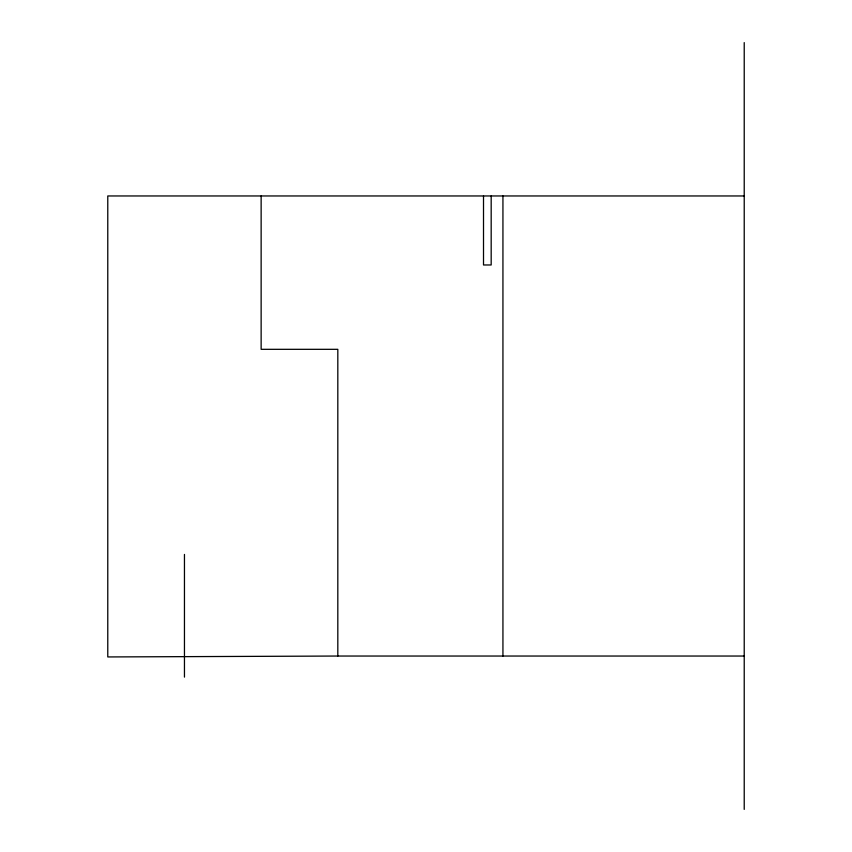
<?xml version="1.0" encoding="UTF-8"?>
<svg xmlns="http://www.w3.org/2000/svg" width="852" height="852" viewBox="0 0 852 852"><rect width="100%" height="100%" fill="white"/><g stroke="black" fill="none" stroke-linecap="round" stroke-linejoin="round"><path stroke-width="1.28" d="M744.222 656.04L337.818 656.04L107.778 656.945L107.778 195.96L744.222 195.96M744.222 42.6L744.222 809.4M502.936 195.96L502.936 656.04M491.178 195.96L491.178 264.972L483.51 264.972L483.51 195.96M337.818 656.04L337.818 349.32L261.138 349.32L261.138 195.96M184.458 554.428L184.458 677.116"/></g></svg>
